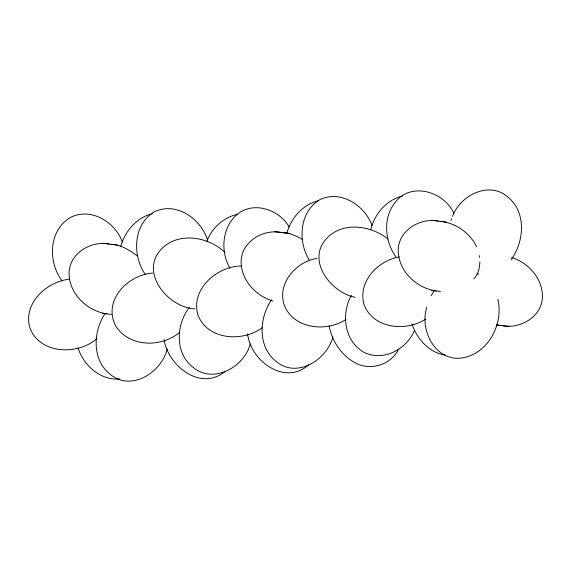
<?xml version="1.0" encoding="UTF-8"?>
<svg xmlns="http://www.w3.org/2000/svg" width="571" height="571" viewBox="0 0 571 571"><rect width="100%" height="100%" fill="white"/><g stroke="black" fill="none" stroke-linecap="round" stroke-linejoin="round"><path stroke-width="0.86" d="M426.822 307.134C418.971 331.259 436.936 364.348 465.208 357.318C489.547 351.315 503.422 322.915 497.919 299.361M370.757 229.663C374.483 213.975 386.496 199.871 402.484 196.06M120.681 246.601C124.935 231.319 136.59 217.387 152.436 213.682M167.239 348.967C161.543 372.52 130.631 392.327 109.739 373.912C91.838 359.523 93.044 331.287 105.164 313.458M286.913 232.911C291.174 217.922 302.858 204.454 318.368 200.806M332.864 336.897C326.962 360.108 296.185 379.215 275.672 361.036C257.507 346.411 259.056 317.74 271.553 299.825M451.011 220.413L451.611 218.793M452.532 216.373C460.055 195.368 489.426 180.465 507.905 197.088C526.612 212.198 524.299 241.711 511.102 259.812M206.795 241.726C211.477 228.086 223.689 217.28 237.772 214.196M250.284 343.935C244.381 366.846 213.697 384.219 193.519 367.645C174.69 353.899 175.861 324.735 189.258 307.505M351.429 295.278C340.751 314.107 344.313 341.622 364.434 352.571C383.555 361.679 406.659 349.174 414.346 330.688M431.069 295.814L434.295 290.511M398.637 349.038C391.449 363.884 373.477 370.244 358.317 364.369C342.885 357.382 332.172 342.422 329.139 325.934M473.816 278.898C478.17 274.48 479.726 267.885 479.854 261.853M308.561 364.862C284.829 386.039 250.619 361.05 247.593 333.849M97.084 338.496C77.906 355.469 40.106 354.47 29.892 328.025C22.754 303.401 46.394 281.81 69.312 279.198M179.465 332.508C161.536 347.582 130.295 347.325 116.313 326.969C101.831 301.624 127.055 275.129 152.264 273.102L152.664 273.109M225.181 371.371C200.963 391.663 168.209 366.132 164.07 339.652M262.432 327.561C242.925 342.307 207.573 340.259 197.916 314.985C190.757 290.246 214.646 268.534 237.693 266.143M425.788 319.018C406.345 332.036 373.177 328.789 364.098 304.728C357.396 282.017 377.795 260.612 399.2 256.936M345.983 319.353C326.127 332.829 292.209 328.782 283.787 303.801C277.784 282.324 296.463 261.582 317.026 258.377M119.639 378.923C100.503 380.7 83.58 365.433 78.027 347.853M109.018 244.017C91.089 240.484 69.748 253.139 69.091 272.531C68.691 293.473 86.963 311.081 106.941 313.872M281.053 232.44C263.124 228.914 241.776 241.562 241.126 260.954C240.748 279.847 255.458 295.65 272.831 301.053M438.143 221.07C420.22 217.544 398.872 230.192 398.215 249.584C397.823 270.533 416.088 288.141 436.066 290.925M502.523 325.684C520.452 329.21 541.793 316.562 542.45 297.17C542.807 278.634 528.618 262.874 511.552 257.4M238.507 266.115L240.948 266.029M440.22 221.334C455.501 222.818 469.962 232.861 476.592 246.772M283.123 232.704L289.376 233.453L297.627 236.772L302.523 239.506M111.088 244.281C120.931 244.681 129.646 250.162 137.311 255.908M431.69 290.389L440.541 291.46M496.542 324.949L500.453 325.42M194.911 308.875C167.703 307.505 138.475 271.746 162.043 248.371C179.066 231.583 208.8 236.808 224.938 252.432M102.566 313.336L111.416 314.407M431.597 220.285L446.472 222.083M274.508 231.655L289.376 233.453M102.473 243.232L117.341 245.03M496.699 324.97L509.068 326.469M444.773 355.083C428.785 352.386 416.759 338.731 411.934 323.743M477.149 273.759L478.691 274.173M354.955 297.291C330.017 292.216 305.428 259.12 327.597 237.457C343.763 221.348 371.328 225.731 388.002 239.021M145.448 274.694C131.994 255.737 133.022 224.26 154.627 211.663C176.425 201.47 200.756 218.764 207.566 239.827M453.966 213.533C444.602 192.084 412.048 181.571 395.881 201.513C382.499 217.23 384.497 241.612 396.452 257.628M289.147 226.93C279.276 209.614 253.717 200.778 237.243 214.303C221.919 227.272 220.22 251.433 229.942 268.227M62.239 280.932C47.357 261.875 48.685 228.864 71.732 216.809C92.052 207.673 115.285 222.44 122.387 242.047M309.068 259.712C297.548 240.848 299.511 211.427 320.067 199.55C340.93 189.743 364.719 205.424 372.092 225.474M479.297 255.694L479.454 257.457"/></g></svg>
